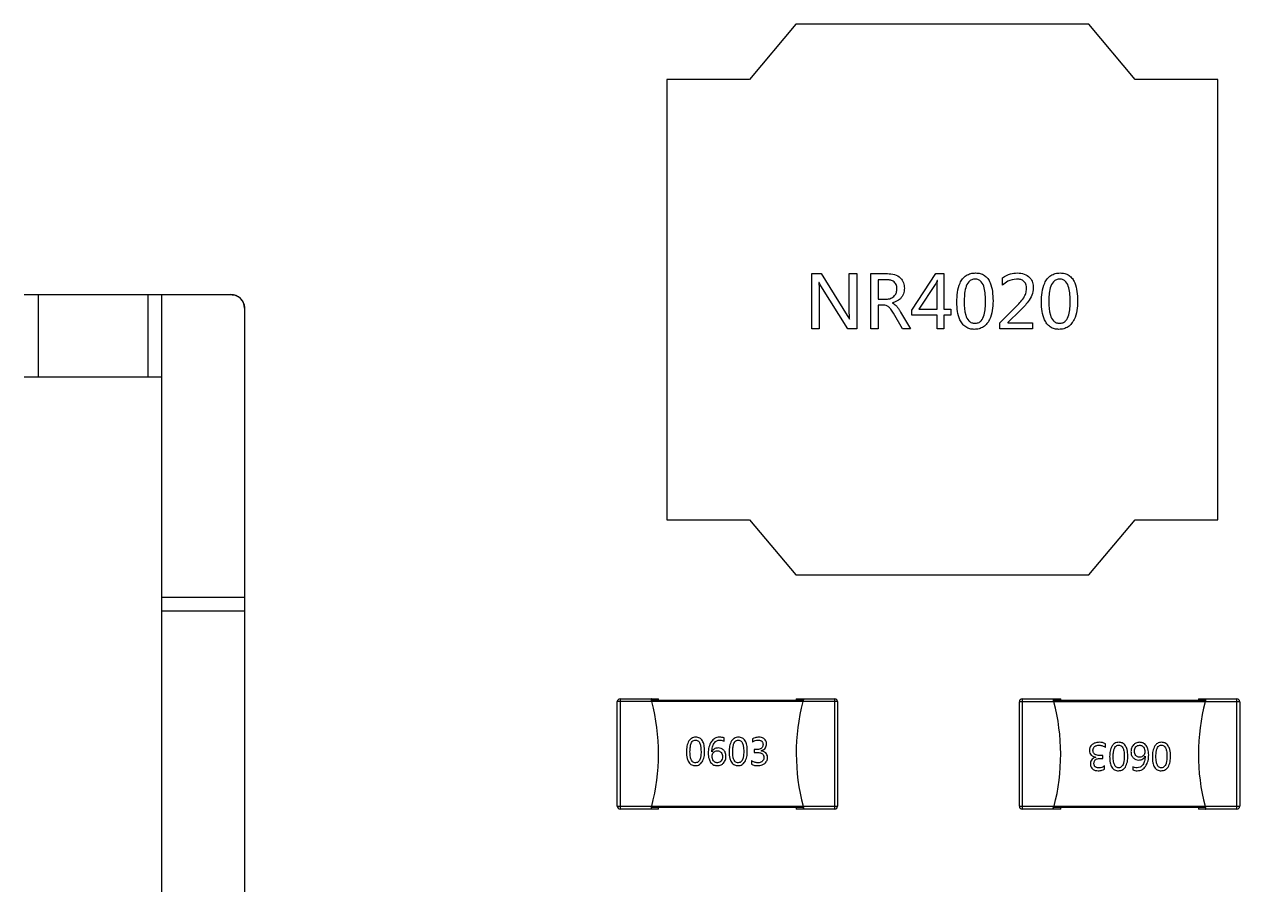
# Model space of a CAD drawing. Header units: millimetres. Extents: x 46.9 to 121.6, y 35.9 to 78.2.
# Drawn here: x 55.92 to 64.75, y 42.15 to 48.41 of the extents above; entities that cross this region are included whole.
import ezdxf

# ---------------------------------------------------------------- set-up
doc = ezdxf.new("R2010")
doc.units = ezdxf.units.MM

msp = doc.modelspace()

# ---------------------------------------------------------------- linework, layer by layer
at = {"color": 7, "linetype": 'Continuous', "lineweight": 25}
for p, q in [((61.5212, 48.4058), (61.1856, 48.0058)), ((63.65, 48.4058), (61.5212, 48.4058)), ((63.9856, 48.0058), (63.65, 48.4058)), ((60.5856, 48.0058), (60.5856, 44.8058)), ((61.1856, 48.0058), (60.5856, 48.0058)), ((64.5856, 48.0058), (63.9856, 48.0058)), ((64.5856, 44.8058), (64.5856, 48.0058)), ((61.6368, 46.594), (61.7051, 46.594)), ((61.6368, 46.194), (61.6368, 46.594)), ((61.6905, 46.5306), (61.6889, 46.5306)), ((61.7051, 46.594), (61.8954, 46.2898)), ((61.91, 46.3204), (61.91, 46.594)), ((61.91, 46.594), (61.9637, 46.594)), ((61.9637, 46.594), (61.9637, 46.194)), ((62.0661, 46.594), (62.1867, 46.594)), ((62.0661, 46.194), (62.0661, 46.594)), ((62.1797, 46.5501), (62.1197, 46.5501)), ((62.1197, 46.5501), (62.1197, 46.4087)), ((62.3637, 46.3283), (62.5395, 46.594)), ((62.5395, 46.594), (62.5978, 46.594)), ((62.55, 46.5453), (62.549, 46.5453)), ((62.5978, 46.594), (62.5978, 46.3355)), ((63.0222, 46.5099), (63.0222, 46.5636)), ((55.918, 46.442), (57.418, 46.442)), ((56.018, 46.442), (56.018, 45.842)), ((56.818, 45.842), (56.818, 46.442)), ((56.918, 38.902), (56.918, 46.442)), ((61.6905, 46.4747), (61.6905, 46.194)), ((61.9, 46.194), (61.7038, 46.5046)), ((62.5338, 46.5144), (62.4156, 46.3355)), ((62.549, 46.3355), (62.549, 46.504)), ((62.1197, 46.4087), (62.179, 46.4087)), ((62.1197, 46.3648), (62.1197, 46.194)), ((62.1561, 46.3648), (62.1197, 46.3648)), ((62.2233, 46.3811), (62.2233, 46.3798)), ((63.0027, 46.2359), (63.1179, 46.3514)), ((57.518, 46.342), (57.518, 39.002)), ((61.9115, 46.2623), (61.9126, 46.2623)), ((62.2954, 46.194), (62.2304, 46.3066)), ((62.2826, 46.3151), (62.3539, 46.194)), ((62.3637, 46.2916), (62.3637, 46.3283)), ((62.549, 46.2916), (62.3637, 46.2916)), ((62.4156, 46.3355), (62.549, 46.3355)), ((62.549, 46.194), (62.549, 46.2916)), ((62.5978, 46.3355), (62.6466, 46.3355)), ((62.5978, 46.2916), (62.5978, 46.194)), ((62.6466, 46.2916), (62.5978, 46.2916)), ((62.6466, 46.3355), (62.6466, 46.2916)), ((63.1521, 46.3267), (63.0624, 46.2379)), ((61.6905, 46.194), (61.6368, 46.194)), ((61.9637, 46.194), (61.9, 46.194)), ((62.1197, 46.194), (62.0661, 46.194)), ((62.3539, 46.194), (62.2954, 46.194)), ((62.5978, 46.194), (62.549, 46.194)), ((63.0027, 46.194), (63.0027, 46.2359)), ((63.2417, 46.194), (63.0027, 46.194)), ((63.0624, 46.2379), (63.0624, 46.237)), ((63.0624, 46.237), (63.2417, 46.237)), ((63.2417, 46.237), (63.2417, 46.194)), ((56.918, 45.842), (55.918, 45.842)), ((60.5856, 44.8058), (61.1856, 44.8058)), ((61.1856, 44.8058), (61.5212, 44.4058)), ((63.65, 44.4058), (63.9856, 44.8058)), ((63.9856, 44.8058), (64.5856, 44.8058)), ((61.5212, 44.4058), (63.65, 44.4058)), ((56.918, 44.242), (57.518, 44.242)), ((57.518, 44.142), (56.918, 44.142)), ((60.4765, 43.4839), (60.2247, 43.4839)), ((60.2247, 42.7239), (60.2247, 43.4839)), ((60.2447, 43.5039), (60.2447, 42.7039)), ((60.2447, 43.5039), (60.5247, 43.5039)), ((60.4703, 43.4939), (60.4739, 43.4939)), ((60.4723, 43.5012), (60.4719, 43.5012)), ((60.4723, 43.4996), (60.4723, 43.5012)), ((60.475, 43.4939), (61.5743, 43.4939)), ((61.8246, 43.4839), (60.4765, 43.4839)), ((60.5247, 43.4939), (60.5247, 43.5039)), ((61.5246, 43.5039), (61.5246, 43.4939)), ((61.5246, 43.5039), (61.8046, 43.5039)), ((61.5755, 43.4939), (61.579, 43.4939)), ((61.5774, 43.5012), (61.577, 43.5012)), ((61.577, 43.5012), (61.577, 43.4996)), ((61.8046, 42.7039), (61.8046, 43.5039)), ((61.8246, 43.4839), (61.8246, 42.7239)), ((64.7455, 43.4837), (63.1456, 43.4837)), ((63.1456, 42.7237), (63.1456, 43.4837)), ((63.1656, 43.5037), (63.1656, 42.7037)), ((63.1656, 43.5037), (63.4455, 43.5037)), ((63.3947, 43.501), (63.3912, 43.501)), ((63.3928, 43.4937), (63.3932, 43.4937)), ((63.3947, 43.4879), (63.3947, 43.501)), ((63.3974, 43.4937), (64.4937, 43.4937)), ((63.4455, 43.4937), (63.4455, 43.5037)), ((64.4455, 43.5037), (64.4455, 43.4937)), ((64.4455, 43.5037), (64.7255, 43.5037)), ((64.4999, 43.501), (64.4963, 43.501)), ((64.4963, 43.501), (64.4963, 43.4879)), ((64.4979, 43.4937), (64.4983, 43.4937)), ((64.7255, 42.7037), (64.7255, 43.5037)), ((64.7455, 43.4837), (64.7455, 42.7237)), ((61.0019, 43.1967), (61.0019, 43.2199)), ((61.2068, 43.2144), (61.2068, 43.1905)), ((63.7711, 43.1518), (63.7711, 43.178)), ((61.2192, 43.1361), (61.2192, 43.1152)), ((61.2351, 43.1361), (61.2192, 43.1361)), ((61.2192, 43.1152), (61.2359, 43.1152)), ((63.751, 43.0924), (63.7343, 43.0924)), ((63.751, 43.0715), (63.751, 43.0924)), ((61.1991, 43.0558), (61.1991, 43.0296)), ((63.7351, 43.0715), (63.751, 43.0715)), ((63.7634, 42.9932), (63.7634, 43.0171)), ((63.9683, 43.0109), (63.9683, 42.9877)), ((60.2247, 42.7239), (61.8246, 42.7239)), ((60.5247, 42.7039), (60.2447, 42.7039)), ((60.4703, 42.7066), (60.4739, 42.7066)), ((60.4723, 42.7139), (60.4719, 42.7139)), ((60.4739, 42.7066), (60.4739, 42.7197)), ((61.5728, 42.7139), (60.4765, 42.7139)), ((60.5247, 42.7039), (60.5247, 42.7139)), ((61.5246, 42.7139), (61.5246, 42.7039)), ((61.8046, 42.7039), (61.5246, 42.7039)), ((61.5755, 42.7197), (61.5755, 42.7066)), ((61.5755, 42.7066), (61.579, 42.7066)), ((61.5774, 42.7139), (61.577, 42.7139)), ((63.1456, 42.7237), (64.4937, 42.7237)), ((63.4455, 42.7037), (63.1656, 42.7037)), ((63.3947, 42.7137), (63.3912, 42.7137)), ((63.3928, 42.7064), (63.3932, 42.7064)), ((63.3932, 42.7064), (63.3932, 42.708)), ((64.4952, 42.7137), (63.3959, 42.7137)), ((63.4455, 42.7037), (63.4455, 42.7137)), ((64.4455, 42.7137), (64.4455, 42.7037)), ((64.7255, 42.7037), (64.4455, 42.7037)), ((64.4937, 42.7237), (64.7455, 42.7237)), ((64.4999, 42.7137), (64.4963, 42.7137)), ((64.4979, 42.708), (64.4979, 42.7064)), ((64.4979, 42.7064), (64.4983, 42.7064))]:
    msp.add_line(p, q, dxfattribs=at)
for centre, radius, start, end in [((57.418, 46.342), 0.1, 0, 90), ((60.2447, 43.4839), 0.02, 90.00001, 180.00001), ((59.0247, 43.1068), 1.5, 345.2121, 14.56177), ((63.0246, 43.1068), 1.5, 165.43816, 194.78791), ((61.8046, 43.4839), 0.02, 0.00001, 90.00001), ((63.1656, 43.4837), 0.02, 90.00001, 180.00001), ((61.9456, 43.1008), 1.5, 345.43816, 14.78792), ((65.9455, 43.1008), 1.5, 165.2121, 194.56177), ((64.7255, 43.4837), 0.02, 0.00001, 90.00001), ((60.2447, 42.7239), 0.02, 180.00001, 270.00001), ((61.8046, 42.7239), 0.02, 270.00001, 0.00001), ((63.1656, 42.7237), 0.02, 180.00001, 270.00001), ((64.7255, 42.7237), 0.02, 270.00001, 0.00001)]:
    msp.add_arc(centre, radius, start, end, dxfattribs=at)
for points, knots in [([(61.6889, 46.5306), (61.6895, 46.5202), (61.6905, 46.5016), (61.6905, 46.4829), (61.6905, 46.4747)], [0, 0, 0, 0, 0.559923, 1, 1, 1, 1]), ([(61.7038, 46.5046), (61.701, 46.5093), (61.696, 46.5177), (61.6922, 46.5267), (61.6905, 46.5306)], [0, 0, 0, 0, 0.559905, 1, 1, 1, 1]), ([(62.2563, 46.4837), (62.2554, 46.4946), (62.2534, 46.5163), (62.2314, 46.5395), (62.2051, 46.5491), (62.1882, 46.5498), (62.1797, 46.5501)], [0, 0, 0, 0, 0.279786, 0.558152, 0.778757, 1, 1, 1, 1]), ([(62.1867, 46.594), (62.204, 46.5931), (62.2384, 46.5911), (62.282, 46.5672), (62.307, 46.5288), (62.309, 46.5017), (62.31, 46.4881)], [0, 0, 0, 0, 0.280811, 0.56002, 0.779598, 1, 1, 1, 1]), ([(62.549, 46.5453), (62.5464, 46.5394), (62.5418, 46.5289), (62.5363, 46.5188), (62.5338, 46.5144)], [0, 0, 0, 0, 0.55986, 1, 1, 1, 1]), ([(62.549, 46.504), (62.5491, 46.5117), (62.5492, 46.5254), (62.5498, 46.5392), (62.55, 46.5453)], [0, 0, 0, 0, 0.559998, 1, 1, 1, 1]), ([(62.6905, 46.3863), (62.6927, 46.4346), (62.6954, 46.4952), (62.732, 46.557), (62.7582, 46.5817), (62.7914, 46.5967), (62.8152, 46.5982), (62.8271, 46.5989)], [0, 0, 0, 0, 0.498832, 0.62425, 0.74948, 0.874644, 1, 1, 1, 1]), ([(62.8243, 46.555), (62.8157, 46.5542), (62.7986, 46.5525), (62.7705, 46.5309), (62.7464, 46.4742), (62.745, 46.4229), (62.7441, 46.3887)], [0, 0, 0, 0, 0.1249187, 0.2497188, 0.4989404, 1, 1, 1, 1]), ([(62.9002, 46.3913), (62.8994, 46.4246), (62.898, 46.4745), (62.8761, 46.5302), (62.8494, 46.5522), (62.8327, 46.5541), (62.8243, 46.555)], [0, 0, 0, 0, 0.501183, 0.75055, 0.875267, 1, 1, 1, 1]), ([(62.8271, 46.5989), (62.8384, 46.5982), (62.8609, 46.5968), (62.8924, 46.5826), (62.917, 46.5586), (62.9499, 46.4989), (62.9521, 46.4416), (62.9539, 46.3957)], [0, 0, 0, 0, 0.1252976, 0.2503929, 0.3755283, 0.5008828, 1, 1, 1, 1]), ([(63.0222, 46.5636), (63.041, 46.5751), (63.0747, 46.5957), (63.1139, 46.5979), (63.1312, 46.5989)], [0, 0, 0, 0, 0.559268, 1, 1, 1, 1]), ([(63.1237, 46.555), (63.1024, 46.5518), (63.0642, 46.546), (63.0351, 46.5209), (63.0222, 46.5099)], [0, 0, 0, 0, 0.558283, 1, 1, 1, 1]), ([(63.1978, 46.4848), (63.197, 46.4958), (63.1955, 46.5176), (63.1757, 46.5429), (63.1493, 46.5538), (63.1323, 46.5546), (63.1237, 46.555)], [0, 0, 0, 0, 0.280355, 0.558561, 0.778887, 1, 1, 1, 1]), ([(63.1312, 46.5989), (63.1479, 46.5977), (63.1814, 46.5954), (63.2217, 46.5685), (63.2438, 46.5304), (63.2456, 46.5041), (63.2466, 46.491)], [0, 0, 0, 0, 0.280507, 0.559504, 0.779438, 1, 1, 1, 1]), ([(63.3051, 46.3863), (63.3073, 46.4346), (63.3101, 46.4952), (63.3466, 46.557), (63.3729, 46.5817), (63.406, 46.5967), (63.4298, 46.5982), (63.4417, 46.5989)], [0, 0, 0, 0, 0.4988322, 0.6242501, 0.7494797, 0.8746438, 1, 1, 1, 1]), ([(63.439, 46.555), (63.4304, 46.5542), (63.4132, 46.5525), (63.3851, 46.5309), (63.361, 46.4742), (63.3597, 46.4229), (63.3588, 46.3887)], [0, 0, 0, 0, 0.124919, 0.249719, 0.49894, 1, 1, 1, 1]), ([(63.5149, 46.3913), (63.514, 46.4246), (63.5127, 46.4745), (63.4907, 46.5302), (63.4641, 46.5522), (63.4473, 46.5541), (63.439, 46.555)], [0, 0, 0, 0, 0.501183, 0.75055, 0.875267, 1, 1, 1, 1]), ([(63.4417, 46.5989), (63.453, 46.5982), (63.4756, 46.5968), (63.5071, 46.5826), (63.5316, 46.5586), (63.5645, 46.4989), (63.5667, 46.4416), (63.5685, 46.3957)], [0, 0, 0, 0, 0.125298, 0.250393, 0.375528, 0.500883, 1, 1, 1, 1]), ([(57.418, 46.442), (57.4319, 46.4403), (57.4596, 46.4371), (57.4909, 46.4137), (57.5085, 46.3867), (57.5166, 46.3645), (57.5175, 46.3492), (57.518, 46.342)], [0, 0, 0, 0, 0.31012, 0.616121, 0.758896, 0.886022, 1, 1, 1, 1]), ([(62.179, 46.4087), (62.1903, 46.4097), (62.2131, 46.4116), (62.2396, 46.431), (62.2544, 46.4569), (62.2557, 46.4747), (62.2563, 46.4837)], [0, 0, 0, 0, 0.280163, 0.559289, 0.779374, 1, 1, 1, 1]), ([(62.31, 46.4881), (62.3089, 46.4741), (62.3068, 46.4461), (62.2784, 46.4021), (62.2441, 46.389), (62.2233, 46.3811)], [0, 0, 0, 0, 0.28092, 0.560862, 1, 1, 1, 1]), ([(63.1179, 46.3514), (63.139, 46.3726), (63.1684, 46.402), (63.1944, 46.4496), (63.1967, 46.4731), (63.1978, 46.4848)], [0, 0, 0, 0, 0.5604526, 0.7803426, 1, 1, 1, 1]), ([(63.2466, 46.491), (63.2445, 46.4728), (63.2402, 46.4364), (63.2042, 46.3808), (63.1719, 46.3473), (63.1521, 46.3267)], [0, 0, 0, 0, 0.279169, 0.559083, 1, 1, 1, 1]), ([(62.2304, 46.3066), (62.2245, 46.3163), (62.2149, 46.3322), (62.1978, 46.3519), (62.1781, 46.3631), (62.1634, 46.3642), (62.1561, 46.3648)], [0, 0, 0, 0, 0.340563, 0.560683, 0.780201, 1, 1, 1, 1]), ([(62.2233, 46.3798), (62.2322, 46.3748), (62.247, 46.3667), (62.2613, 46.3481), (62.2724, 46.3319), (62.2792, 46.3207), (62.2826, 46.3151)], [0, 0, 0, 0, 0.338905, 0.559163, 0.779577, 1, 1, 1, 1]), ([(62.8181, 46.1892), (62.807, 46.1899), (62.785, 46.1913), (62.7544, 46.2055), (62.7302, 46.2284), (62.6955, 46.2852), (62.6927, 46.3414), (62.6905, 46.3863)], [0, 0, 0, 0, 0.125354, 0.250557, 0.375833, 0.501286, 1, 1, 1, 1]), ([(62.7441, 46.3887), (62.745, 46.3563), (62.7463, 46.3077), (62.7709, 46.2544), (62.7984, 46.2353), (62.8147, 46.2338), (62.8228, 46.2331)], [0, 0, 0, 0, 0.500942, 0.750051, 0.874947, 1, 1, 1, 1]), ([(62.9539, 46.3957), (62.9514, 46.3484), (62.9483, 46.2892), (62.9109, 46.23), (62.8852, 46.2061), (62.8529, 46.1914), (62.8297, 46.1899), (62.8181, 46.1892)], [0, 0, 0, 0, 0.498596, 0.624071, 0.749382, 0.874595, 1, 1, 1, 1]), ([(62.8228, 46.2331), (62.831, 46.2338), (62.8474, 46.2354), (62.8745, 46.2556), (62.8981, 46.3097), (62.8994, 46.3586), (62.9002, 46.3913)], [0, 0, 0, 0, 0.12494, 0.249802, 0.498938, 1, 1, 1, 1]), ([(63.4327, 46.1892), (63.4217, 46.1899), (63.3996, 46.1913), (63.369, 46.2055), (63.3448, 46.2284), (63.3101, 46.2852), (63.3073, 46.3414), (63.3051, 46.3863)], [0, 0, 0, 0, 0.125354, 0.250557, 0.375833, 0.501286, 1, 1, 1, 1]), ([(63.3588, 46.3887), (63.3596, 46.3563), (63.361, 46.3077), (63.3855, 46.2544), (63.413, 46.2353), (63.4293, 46.2338), (63.4374, 46.2331)], [0, 0, 0, 0, 0.500942, 0.750051, 0.874947, 1, 1, 1, 1]), ([(63.5685, 46.3957), (63.5661, 46.3484), (63.5629, 46.2892), (63.5256, 46.23), (63.4998, 46.2061), (63.4675, 46.1914), (63.4443, 46.1899), (63.4327, 46.1892)], [0, 0, 0, 0, 0.498596, 0.624071, 0.749382, 0.874595, 1, 1, 1, 1]), ([(63.4374, 46.2331), (63.4456, 46.2338), (63.462, 46.2354), (63.4891, 46.2556), (63.5127, 46.3097), (63.514, 46.3586), (63.5149, 46.3913)], [0, 0, 0, 0, 0.12494, 0.249802, 0.498938, 1, 1, 1, 1]), ([(61.8954, 46.2898), (61.8986, 46.2848), (61.9043, 46.2759), (61.9093, 46.2665), (61.9115, 46.2623)], [0, 0, 0, 0, 0.560095, 1, 1, 1, 1]), ([(61.9126, 46.2623), (61.9117, 46.2732), (61.91, 46.2925), (61.91, 46.3119), (61.91, 46.3204)], [0, 0, 0, 0, 0.5598607, 1, 1, 1, 1]), ([(60.4721, 43.5006), (60.4717, 43.4996), (60.471, 43.4977), (60.4705, 43.4951), (60.4703, 43.4939)], [0, 0, 0, 0, 0.56313, 1, 1, 1, 1]), ([(60.4719, 43.5012), (60.4719, 43.5011), (60.472, 43.5009), (60.472, 43.5007), (60.4721, 43.5006)], [0, 0, 0, 0, 0.559617, 1, 1, 1, 1]), ([(60.4723, 43.4996), (60.4723, 43.4998), (60.4722, 43.5001), (60.4721, 43.5005), (60.4721, 43.5006)], [0, 0, 0, 0, 0.56, 1, 1, 1, 1]), ([(60.475, 43.5039), (60.4745, 43.5038), (60.4735, 43.5035), (60.4727, 43.5019), (60.4723, 43.5012)], [0, 0, 0, 0, 0.561011, 1, 1, 1, 1]), ([(60.4739, 43.4939), (60.4743, 43.4921), (60.4752, 43.4889), (60.4761, 43.4854), (60.4765, 43.4839)], [0, 0, 0, 0, 0.557902, 1, 1, 1, 1]), ([(60.474, 43.4932), (60.4742, 43.4934), (60.4745, 43.4938), (60.4749, 43.4939), (60.475, 43.4939)], [0, 0, 0, 0, 0.5589021, 1, 1, 1, 1]), ([(61.5755, 43.4939), (61.575, 43.4921), (61.5741, 43.4889), (61.5732, 43.4854), (61.5728, 43.4839)], [0, 0, 0, 0, 0.559746, 1, 1, 1, 1]), ([(61.5743, 43.5039), (61.5749, 43.5038), (61.5758, 43.5035), (61.5766, 43.5019), (61.577, 43.5012)], [0, 0, 0, 0, 0.559724, 1, 1, 1, 1]), ([(61.5743, 43.4939), (61.5745, 43.4939), (61.5748, 43.4938), (61.5752, 43.4934), (61.5753, 43.4932)], [0, 0, 0, 0, 0.56075, 1, 1, 1, 1]), ([(61.5773, 43.5006), (61.5772, 43.5004), (61.5771, 43.5001), (61.577, 43.4998), (61.577, 43.4996)], [0, 0, 0, 0, 0.56, 1, 1, 1, 1]), ([(61.5774, 43.5012), (61.5774, 43.5011), (61.5774, 43.5009), (61.5773, 43.5007), (61.5773, 43.5006)], [0, 0, 0, 0, 0.559997, 1, 1, 1, 1]), ([(61.5773, 43.5006), (61.5777, 43.4996), (61.5783, 43.4977), (61.5788, 43.495), (61.579, 43.4939)], [0, 0, 0, 0, 0.56466, 1, 1, 1, 1]), ([(63.3929, 43.4947), (63.3925, 43.4961), (63.3919, 43.4985), (63.3914, 43.5003), (63.3912, 43.501)], [0, 0, 0, 0, 0.564669, 1, 1, 1, 1]), ([(63.3928, 43.4937), (63.3928, 43.4939), (63.3928, 43.4942), (63.3929, 43.4945), (63.3929, 43.4947)], [0, 0, 0, 0, 0.559997, 1, 1, 1, 1]), ([(63.3929, 43.4947), (63.393, 43.4945), (63.3931, 43.4941), (63.3932, 43.4938), (63.3932, 43.4937)], [0, 0, 0, 0, 0.56, 1, 1, 1, 1]), ([(63.3959, 43.4837), (63.3953, 43.4856), (63.3944, 43.4891), (63.3936, 43.4923), (63.3932, 43.4937)], [0, 0, 0, 0, 0.559724, 1, 1, 1, 1]), ([(63.3947, 43.501), (63.3952, 43.5019), (63.3961, 43.5034), (63.397, 43.5036), (63.3974, 43.5037)], [0, 0, 0, 0, 0.559746, 1, 1, 1, 1]), ([(63.3949, 43.4873), (63.395, 43.4883), (63.3953, 43.4903), (63.396, 43.4923), (63.3967, 43.4935), (63.3971, 43.4936), (63.3974, 43.4937)], [0, 0, 0, 0, 0.274829, 0.552481, 0.774418, 1, 1, 1, 1]), ([(64.4963, 43.501), (64.4959, 43.5018), (64.495, 43.5034), (64.4941, 43.5036), (64.4937, 43.5037)], [0, 0, 0, 0, 0.558014, 1, 1, 1, 1]), ([(64.4937, 43.4937), (64.494, 43.4936), (64.4946, 43.4933), (64.4953, 43.4917), (64.4959, 43.4897), (64.4961, 43.4881), (64.4962, 43.4873)], [0, 0, 0, 0, 0.283508, 0.566177, 0.785164, 1, 1, 1, 1]), ([(64.4952, 43.4837), (64.4957, 43.4856), (64.4967, 43.4891), (64.4975, 43.4923), (64.4979, 43.4937)], [0, 0, 0, 0, 0.5610111, 1, 1, 1, 1]), ([(64.4979, 43.4937), (64.4979, 43.4939), (64.498, 43.4942), (64.4981, 43.4945), (64.4981, 43.4947)], [0, 0, 0, 0, 0.56, 1, 1, 1, 1]), ([(64.4981, 43.4947), (64.4985, 43.4961), (64.4992, 43.4985), (64.4997, 43.5002), (64.4999, 43.501)], [0, 0, 0, 0, 0.5631298, 1, 1, 1, 1]), ([(64.4983, 43.4937), (64.4983, 43.4939), (64.4982, 43.4942), (64.4982, 43.4945), (64.4981, 43.4947)], [0, 0, 0, 0, 0.559617, 1, 1, 1, 1]), ([(60.7447, 43.1985), (60.7391, 43.1859), (60.7278, 43.1604), (60.7274, 43.1325), (60.7272, 43.1184)], [0, 0, 0, 0, 0.495858, 1, 1, 1, 1]), ([(60.7956, 43.2257), (60.7897, 43.2254), (60.7784, 43.2246), (60.7594, 43.2167), (60.7503, 43.2054), (60.7447, 43.1985)], [0, 0, 0, 0, 0.2921571, 0.5631944, 1, 1, 1, 1]), ([(60.753, 43.1196), (60.7533, 43.1319), (60.7538, 43.1523), (60.7598, 43.1775), (60.7684, 43.1934), (60.7801, 43.2032), (60.7894, 43.2042), (60.7942, 43.2047)], [0, 0, 0, 0, 0.35336, 0.582711, 0.735216, 0.86626, 1, 1, 1, 1]), ([(60.7942, 43.2047), (60.7979, 43.2043), (60.8053, 43.2037), (60.8155, 43.1968), (60.8249, 43.1831), (60.8322, 43.1569), (60.8328, 43.1348), (60.8332, 43.1209)], [0, 0, 0, 0, 0.109937, 0.214218, 0.348263, 0.592587, 1, 1, 1, 1]), ([(60.8591, 43.1232), (60.8586, 43.1382), (60.8577, 43.1647), (60.8478, 43.1951), (60.835, 43.2116), (60.8236, 43.2199), (60.8102, 43.2249), (60.8006, 43.2255), (60.7956, 43.2257)], [0, 0, 0, 0, 0.331386, 0.583053, 0.688634, 0.788355, 0.889745, 1, 1, 1, 1]), ([(60.9084, 43.1945), (60.9011, 43.1809), (60.887, 43.1546), (60.8861, 43.1248), (60.8857, 43.1104)], [0, 0, 0, 0, 0.517188, 1, 1, 1, 1]), ([(60.9685, 43.2257), (60.9619, 43.2253), (60.9489, 43.2244), (60.9268, 43.2151), (60.9155, 43.2024), (60.9084, 43.1945)], [0, 0, 0, 0, 0.283019, 0.553043, 1, 1, 1, 1]), ([(60.9122, 43.1204), (60.9124, 43.1322), (60.9127, 43.1541), (60.9229, 43.1733), (60.9275, 43.1821)], [0, 0, 0, 0, 0.542588, 1, 1, 1, 1]), ([(60.9275, 43.1821), (60.9307, 43.1861), (60.9366, 43.1935), (60.9508, 43.2027), (60.9622, 43.2039), (60.9693, 43.2047)], [0, 0, 0, 0, 0.311103, 0.573673, 1, 1, 1, 1]), ([(61.0019, 43.2199), (60.9965, 43.2218), (60.9856, 43.2255), (60.9742, 43.2257), (60.9685, 43.2257)], [0, 0, 0, 0, 0.502037, 1, 1, 1, 1]), ([(60.9693, 43.2047), (60.9754, 43.2043), (60.9868, 43.2035), (60.9972, 43.1988), (61.0019, 43.1967)], [0, 0, 0, 0, 0.544112, 1, 1, 1, 1]), ([(61.0548, 43.1985), (61.0492, 43.1859), (61.0379, 43.1604), (61.0375, 43.1325), (61.0373, 43.1184)], [0, 0, 0, 0, 0.495858, 1, 1, 1, 1]), ([(61.1057, 43.2257), (61.0999, 43.2254), (61.0886, 43.2246), (61.0695, 43.2167), (61.0604, 43.2054), (61.0548, 43.1985)], [0, 0, 0, 0, 0.292157, 0.563194, 1, 1, 1, 1]), ([(61.0631, 43.1196), (61.0634, 43.1319), (61.064, 43.1523), (61.0699, 43.1775), (61.0785, 43.1934), (61.0902, 43.2032), (61.0996, 43.2042), (61.1043, 43.2047)], [0, 0, 0, 0, 0.35336, 0.582711, 0.735216, 0.86626, 1, 1, 1, 1]), ([(61.1043, 43.2047), (61.1081, 43.2043), (61.1154, 43.2037), (61.1256, 43.1968), (61.1351, 43.1831), (61.1423, 43.1569), (61.1429, 43.1348), (61.1433, 43.1209)], [0, 0, 0, 0, 0.109937, 0.214218, 0.348263, 0.592587, 1, 1, 1, 1]), ([(61.1693, 43.1232), (61.1687, 43.1382), (61.1678, 43.1647), (61.1579, 43.1951), (61.1451, 43.2116), (61.1338, 43.2199), (61.1204, 43.2249), (61.1107, 43.2255), (61.1057, 43.2257)], [0, 0, 0, 0, 0.331386, 0.583053, 0.688634, 0.788355, 0.889745, 1, 1, 1, 1]), ([(61.2527, 43.2257), (61.2434, 43.2252), (61.2273, 43.2243), (61.2129, 43.2173), (61.2068, 43.2144)], [0, 0, 0, 0, 0.5788283, 1, 1, 1, 1]), ([(61.2068, 43.1905), (61.213, 43.1946), (61.2251, 43.2027), (61.2395, 43.204), (61.2465, 43.2047)], [0, 0, 0, 0, 0.515251, 1, 1, 1, 1]), ([(61.2833, 43.1718), (61.283, 43.1677), (61.2825, 43.1604), (61.2778, 43.1508), (61.2708, 43.1442), (61.2616, 43.1396), (61.2496, 43.1366), (61.2404, 43.1363), (61.2351, 43.1361)], [0, 0, 0, 0, 0.177791, 0.319078, 0.460254, 0.594127, 0.768288, 1, 1, 1, 1]), ([(61.2465, 43.2047), (61.2502, 43.2045), (61.2567, 43.2043), (61.2654, 43.202), (61.2718, 43.1986), (61.2767, 43.1942), (61.2804, 43.1884), (61.2828, 43.1808), (61.2831, 43.175), (61.2833, 43.1718)], [0, 0, 0, 0, 0.1962011, 0.3483967, 0.4704718, 0.5790641, 0.6944045, 0.8291494, 1, 1, 1, 1]), ([(61.2937, 43.2123), (61.2871, 43.2166), (61.2746, 43.2247), (61.2597, 43.2254), (61.2527, 43.2257)], [0, 0, 0, 0, 0.528186, 1, 1, 1, 1]), ([(61.2692, 43.1267), (61.2759, 43.1292), (61.2884, 43.1338), (61.3016, 43.1469), (61.3083, 43.1621), (61.3089, 43.1723), (61.3092, 43.1777)], [0, 0, 0, 0, 0.301879, 0.564483, 0.770914, 1, 1, 1, 1]), ([(61.3092, 43.1777), (61.309, 43.1815), (61.3086, 43.1888), (61.3041, 43.2014), (61.2977, 43.2082), (61.2937, 43.2123)], [0, 0, 0, 0, 0.290961, 0.564442, 1, 1, 1, 1]), ([(63.6736, 43.1721), (63.6703, 43.1689), (63.6638, 43.1626), (63.6558, 43.1479), (63.6548, 43.136), (63.6541, 43.1285)], [0, 0, 0, 0, 0.279307, 0.550198, 1, 1, 1, 1]), ([(63.7253, 43.1886), (63.7142, 43.188), (63.6954, 43.1869), (63.6799, 43.1764), (63.6736, 43.1721)], [0, 0, 0, 0, 0.58927, 1, 1, 1, 1]), ([(63.6921, 43.1576), (63.6942, 43.1592), (63.6988, 43.1625), (63.7098, 43.1668), (63.7188, 43.1673), (63.7248, 43.1677)], [0, 0, 0, 0, 0.228631, 0.484644, 1, 1, 1, 1]), ([(63.7248, 43.1677), (63.7332, 43.167), (63.75, 43.1657), (63.7641, 43.1564), (63.7711, 43.1518)], [0, 0, 0, 0, 0.499309, 1, 1, 1, 1]), ([(63.7711, 43.178), (63.7636, 43.1814), (63.749, 43.188), (63.733, 43.1884), (63.7253, 43.1886)], [0, 0, 0, 0, 0.515881, 1, 1, 1, 1]), ([(63.869, 43.1886), (63.8633, 43.1882), (63.8523, 43.1875), (63.8336, 43.1796), (63.8245, 43.1687), (63.8189, 43.1619)], [0, 0, 0, 0, 0.288391, 0.55882, 1, 1, 1, 1]), ([(63.8269, 43.0867), (63.8272, 43.0984), (63.8277, 43.1178), (63.8335, 43.1417), (63.8417, 43.1569), (63.853, 43.1662), (63.8621, 43.1672), (63.8667, 43.1677)], [0, 0, 0, 0, 0.351816, 0.579785, 0.732323, 0.864404, 1, 1, 1, 1]), ([(63.8667, 43.1677), (63.8707, 43.1673), (63.8785, 43.1667), (63.8891, 43.16), (63.8987, 43.1469), (63.9061, 43.1221), (63.9067, 43.1011), (63.9071, 43.088)], [0, 0, 0, 0, 0.121688, 0.232035, 0.366597, 0.604955, 1, 1, 1, 1]), ([(63.9163, 43.1632), (63.913, 43.1675), (63.9068, 43.1758), (63.8907, 43.1864), (63.8773, 43.1877), (63.869, 43.1886)], [0, 0, 0, 0, 0.28823, 0.55782, 1, 1, 1, 1]), ([(63.9737, 43.1698), (63.9679, 43.162), (63.9573, 43.1475), (63.9563, 43.1297), (63.9558, 43.1216)], [0, 0, 0, 0, 0.5404618, 1, 1, 1, 1]), ([(64.0193, 43.1886), (64.0095, 43.1877), (63.9922, 43.1861), (63.9793, 43.1747), (63.9737, 43.1698)], [0, 0, 0, 0, 0.566262, 1, 1, 1, 1]), ([(63.9918, 43.1555), (63.9936, 43.1573), (63.9972, 43.1608), (64.006, 43.166), (64.0135, 43.167), (64.0186, 43.1677)], [0, 0, 0, 0, 0.252847, 0.49709, 1, 1, 1, 1]), ([(64.0186, 43.1677), (64.0218, 43.1675), (64.0279, 43.1671), (64.0382, 43.1629), (64.0434, 43.1572), (64.0467, 43.1536)], [0, 0, 0, 0, 0.295822, 0.557156, 1, 1, 1, 1]), ([(64.0672, 43.1648), (64.0638, 43.1689), (64.0572, 43.1767), (64.041, 43.1866), (64.0276, 43.1878), (64.0193, 43.1886)], [0, 0, 0, 0, 0.28371, 0.553416, 1, 1, 1, 1]), ([(64.1791, 43.1886), (64.1734, 43.1882), (64.1624, 43.1875), (64.1437, 43.1796), (64.1347, 43.1687), (64.129, 43.1619)], [0, 0, 0, 0, 0.2883908, 0.5588198, 1, 1, 1, 1]), ([(64.137, 43.0867), (64.1373, 43.0984), (64.1379, 43.1178), (64.1436, 43.1417), (64.1519, 43.1569), (64.1632, 43.1662), (64.1722, 43.1672), (64.1768, 43.1677)], [0, 0, 0, 0, 0.351816, 0.579785, 0.732323, 0.864404, 1, 1, 1, 1]), ([(64.1768, 43.1677), (64.1809, 43.1673), (64.1886, 43.1667), (64.1992, 43.16), (64.2088, 43.1469), (64.2162, 43.1221), (64.2168, 43.1011), (64.2172, 43.088)], [0, 0, 0, 0, 0.1216883, 0.2320353, 0.3665967, 0.6049552, 1, 1, 1, 1]), ([(64.2264, 43.1632), (64.2232, 43.1675), (64.2169, 43.1758), (64.2009, 43.1864), (64.1875, 43.1877), (64.1791, 43.1886)], [0, 0, 0, 0, 0.28823, 0.55782, 1, 1, 1, 1]), ([(60.7272, 43.1184), (60.7275, 43.1024), (60.7281, 43.0764), (60.7395, 43.0532), (60.7438, 43.0444)], [0, 0, 0, 0, 0.619316, 1, 1, 1, 1]), ([(60.7934, 43.0399), (60.7893, 43.0403), (60.7816, 43.0409), (60.771, 43.0476), (60.7614, 43.0607), (60.754, 43.0855), (60.7534, 43.1065), (60.753, 43.1196)], [0, 0, 0, 0, 0.121688, 0.232035, 0.366597, 0.604955, 1, 1, 1, 1]), ([(60.8332, 43.1209), (60.8329, 43.1092), (60.8323, 43.0898), (60.8266, 43.0659), (60.8183, 43.0507), (60.807, 43.0414), (60.798, 43.0404), (60.7934, 43.0399)], [0, 0, 0, 0, 0.3518163, 0.5797853, 0.7323228, 0.8644044, 1, 1, 1, 1]), ([(60.8412, 43.0457), (60.8469, 43.058), (60.8584, 43.0826), (60.8589, 43.1097), (60.8591, 43.1232)], [0, 0, 0, 0, 0.499978, 1, 1, 1, 1]), ([(60.8857, 43.1104), (60.8862, 43.0958), (60.8869, 43.0717), (60.8985, 43.0509), (60.903, 43.0428)], [0, 0, 0, 0, 0.61021, 1, 1, 1, 1]), ([(60.9575, 43.1479), (60.952, 43.1475), (60.9416, 43.1468), (60.9284, 43.1404), (60.9185, 43.1313), (60.9144, 43.1241), (60.9122, 43.1204)], [0, 0, 0, 0, 0.2907524, 0.5575275, 0.769999, 1, 1, 1, 1]), ([(60.9131, 43.0878), (60.9136, 43.0929), (60.9147, 43.103), (60.9207, 43.1113), (60.9236, 43.1154)], [0, 0, 0, 0, 0.501966, 1, 1, 1, 1]), ([(60.9235, 43.054), (60.9203, 43.0594), (60.9141, 43.0699), (60.9134, 43.082), (60.9131, 43.0878)], [0, 0, 0, 0, 0.520768, 1, 1, 1, 1]), ([(60.9236, 43.1154), (60.9255, 43.1171), (60.9292, 43.1205), (60.9383, 43.1254), (60.946, 43.1264), (60.9513, 43.127)], [0, 0, 0, 0, 0.245972, 0.488321, 1, 1, 1, 1]), ([(60.9513, 43.127), (60.9566, 43.1265), (60.9644, 43.1258), (60.9735, 43.1207), (60.9771, 43.1172), (60.9789, 43.1154)], [0, 0, 0, 0, 0.513507, 0.754491, 1, 1, 1, 1]), ([(60.9989, 43.1309), (60.9924, 43.1364), (60.9803, 43.1464), (60.9647, 43.1474), (60.9575, 43.1479)], [0, 0, 0, 0, 0.539829, 1, 1, 1, 1]), ([(60.9888, 43.0833), (60.9884, 43.0775), (60.9877, 43.0661), (60.9814, 43.0567), (60.9784, 43.0521)], [0, 0, 0, 0, 0.515713, 1, 1, 1, 1]), ([(60.9789, 43.1154), (60.9818, 43.1108), (60.9879, 43.101), (60.9884, 43.0894), (60.9888, 43.0833)], [0, 0, 0, 0, 0.470719, 1, 1, 1, 1]), ([(60.9965, 43.0378), (61.0023, 43.0456), (61.0129, 43.0601), (61.0139, 43.0779), (61.0144, 43.086)], [0, 0, 0, 0, 0.540462, 1, 1, 1, 1]), ([(61.0144, 43.086), (61.0138, 43.0957), (61.0127, 43.1122), (61.003, 43.1254), (60.9989, 43.1309)], [0, 0, 0, 0, 0.583943, 1, 1, 1, 1]), ([(61.0373, 43.1184), (61.0377, 43.1024), (61.0382, 43.0764), (61.0496, 43.0532), (61.0539, 43.0444)], [0, 0, 0, 0, 0.619316, 1, 1, 1, 1]), ([(61.1035, 43.0399), (61.0995, 43.0403), (61.0917, 43.0409), (61.0811, 43.0476), (61.0715, 43.0607), (61.0641, 43.0855), (61.0635, 43.1065), (61.0631, 43.1196)], [0, 0, 0, 0, 0.121688, 0.232035, 0.366597, 0.604955, 1, 1, 1, 1]), ([(61.1433, 43.1209), (61.143, 43.1092), (61.1425, 43.0898), (61.1367, 43.0659), (61.1285, 43.0507), (61.1172, 43.0414), (61.1081, 43.0404), (61.1035, 43.0399)], [0, 0, 0, 0, 0.351816, 0.579785, 0.732323, 0.864404, 1, 1, 1, 1]), ([(61.1513, 43.0457), (61.157, 43.058), (61.1685, 43.0826), (61.169, 43.1097), (61.1693, 43.1232)], [0, 0, 0, 0, 0.499978, 1, 1, 1, 1]), ([(61.2359, 43.1152), (61.2417, 43.115), (61.2519, 43.1147), (61.2652, 43.1117), (61.2748, 43.1074), (61.2817, 43.1019), (61.2865, 43.0952), (61.2897, 43.0869), (61.29, 43.0807), (61.2902, 43.0773)], [0, 0, 0, 0, 0.231348, 0.40628, 0.539648, 0.6487, 0.752933, 0.864661, 1, 1, 1, 1]), ([(61.3034, 43.1113), (61.298, 43.1157), (61.2879, 43.1238), (61.2752, 43.1258), (61.2692, 43.1267)], [0, 0, 0, 0, 0.533051, 1, 1, 1, 1]), ([(61.2966, 43.0355), (61.2999, 43.0387), (61.3064, 43.045), (61.3144, 43.0597), (61.3154, 43.0716), (61.3161, 43.0791)], [0, 0, 0, 0, 0.2793065, 0.5501975, 1, 1, 1, 1]), ([(61.3161, 43.0791), (61.3154, 43.0859), (61.3143, 43.098), (61.3067, 43.1073), (61.3034, 43.1113)], [0, 0, 0, 0, 0.56689, 1, 1, 1, 1]), ([(63.6541, 43.1285), (63.6548, 43.1217), (63.6559, 43.1096), (63.6635, 43.1003), (63.6668, 43.0963)], [0, 0, 0, 0, 0.56689, 1, 1, 1, 1]), ([(63.701, 43.0809), (63.6943, 43.0784), (63.6818, 43.0738), (63.6686, 43.0607), (63.6619, 43.0455), (63.6613, 43.0353), (63.661, 43.0299)], [0, 0, 0, 0, 0.301879, 0.564483, 0.770914, 1, 1, 1, 1]), ([(63.6668, 43.0963), (63.6722, 43.0919), (63.6823, 43.0838), (63.695, 43.0818), (63.701, 43.0809)], [0, 0, 0, 0, 0.533051, 1, 1, 1, 1]), ([(63.68, 43.1304), (63.6806, 43.1356), (63.6816, 43.1433), (63.6868, 43.1522), (63.6903, 43.1558), (63.6921, 43.1576)], [0, 0, 0, 0, 0.509394, 0.751839, 1, 1, 1, 1]), ([(63.7343, 43.0924), (63.7285, 43.0926), (63.7183, 43.0929), (63.705, 43.0959), (63.6954, 43.1003), (63.6885, 43.1057), (63.6837, 43.1124), (63.6805, 43.1207), (63.6802, 43.1269), (63.68, 43.1304)], [0, 0, 0, 0, 0.231348, 0.40628, 0.539648, 0.6487, 0.752933, 0.864661, 1, 1, 1, 1]), ([(63.8189, 43.1619), (63.8132, 43.1496), (63.8017, 43.125), (63.8012, 43.0979), (63.8009, 43.0844)], [0, 0, 0, 0, 0.499978, 1, 1, 1, 1]), ([(63.8009, 43.0844), (63.8015, 43.0694), (63.8024, 43.0429), (63.8123, 43.0126), (63.8251, 42.996), (63.8364, 42.9877), (63.8498, 42.9827), (63.8595, 42.9821), (63.8645, 42.9819)], [0, 0, 0, 0, 0.331386, 0.583053, 0.688634, 0.788355, 0.889745, 1, 1, 1, 1]), ([(63.8659, 43.0029), (63.8621, 43.0033), (63.8548, 43.0039), (63.8446, 43.0108), (63.8351, 43.0245), (63.8279, 43.0507), (63.8273, 43.0728), (63.8269, 43.0867)], [0, 0, 0, 0, 0.1099366, 0.2142178, 0.3482632, 0.5925867, 1, 1, 1, 1]), ([(63.9071, 43.088), (63.9068, 43.0757), (63.9062, 43.0553), (63.9003, 43.0301), (63.8917, 43.0142), (63.88, 43.0044), (63.8706, 43.0034), (63.8659, 43.0029)], [0, 0, 0, 0, 0.3533601, 0.5827108, 0.7352162, 0.8662597, 1, 1, 1, 1]), ([(63.9154, 43.0091), (63.921, 43.0217), (63.9323, 43.0472), (63.9327, 43.0751), (63.9329, 43.0892)], [0, 0, 0, 0, 0.4958576, 1, 1, 1, 1]), ([(63.9329, 43.0892), (63.9325, 43.1052), (63.932, 43.1312), (63.9206, 43.1544), (63.9163, 43.1632)], [0, 0, 0, 0, 0.619316, 1, 1, 1, 1]), ([(63.9558, 43.1216), (63.9564, 43.1119), (63.9575, 43.0954), (63.9672, 43.0822), (63.9713, 43.0767)], [0, 0, 0, 0, 0.583943, 1, 1, 1, 1]), ([(63.9814, 43.1243), (63.9818, 43.1301), (63.9825, 43.1415), (63.9888, 43.1509), (63.9918, 43.1555)], [0, 0, 0, 0, 0.515713, 1, 1, 1, 1]), ([(63.9913, 43.0922), (63.9884, 43.0968), (63.9823, 43.1066), (63.9818, 43.1182), (63.9814, 43.1243)], [0, 0, 0, 0, 0.470719, 1, 1, 1, 1]), ([(64.0189, 43.0806), (64.0136, 43.0811), (64.0058, 43.0818), (63.9967, 43.0869), (63.9931, 43.0904), (63.9913, 43.0922)], [0, 0, 0, 0, 0.513507, 0.754491, 1, 1, 1, 1]), ([(64.0127, 43.0597), (64.0181, 43.0601), (64.0286, 43.0608), (64.0418, 43.0672), (64.0517, 43.0763), (64.0558, 43.0835), (64.058, 43.0872)], [0, 0, 0, 0, 0.290752, 0.557527, 0.769999, 1, 1, 1, 1]), ([(64.0466, 43.0922), (64.0447, 43.0905), (64.041, 43.0871), (64.0319, 43.0822), (64.0242, 43.0813), (64.0189, 43.0806)], [0, 0, 0, 0, 0.245972, 0.488321, 1, 1, 1, 1]), ([(64.058, 43.0872), (64.0578, 43.0754), (64.0575, 43.0536), (64.0473, 43.0343), (64.0427, 43.0255)], [0, 0, 0, 0, 0.542588, 1, 1, 1, 1]), ([(64.0571, 43.1198), (64.0566, 43.1147), (64.0555, 43.1046), (64.0495, 43.0963), (64.0466, 43.0922)], [0, 0, 0, 0, 0.501966, 1, 1, 1, 1]), ([(64.0467, 43.1536), (64.0499, 43.1482), (64.0561, 43.1377), (64.0568, 43.1256), (64.0571, 43.1198)], [0, 0, 0, 0, 0.520768, 1, 1, 1, 1]), ([(64.0618, 43.0131), (64.0691, 43.0267), (64.0832, 43.053), (64.0841, 43.0828), (64.0845, 43.0972)], [0, 0, 0, 0, 0.517188, 1, 1, 1, 1]), ([(64.0845, 43.0972), (64.084, 43.1118), (64.0833, 43.1359), (64.0717, 43.1567), (64.0672, 43.1648)], [0, 0, 0, 0, 0.61021, 1, 1, 1, 1]), ([(64.129, 43.1619), (64.1233, 43.1496), (64.1118, 43.125), (64.1113, 43.0979), (64.1111, 43.0844)], [0, 0, 0, 0, 0.499978, 1, 1, 1, 1]), ([(64.1111, 43.0844), (64.1116, 43.0694), (64.1125, 43.0429), (64.1224, 43.0126), (64.1352, 42.996), (64.1466, 42.9877), (64.16, 42.9827), (64.1696, 42.9821), (64.1746, 42.9819)], [0, 0, 0, 0, 0.331386, 0.583053, 0.688634, 0.788355, 0.889745, 1, 1, 1, 1]), ([(64.176, 43.0029), (64.1723, 43.0033), (64.1649, 43.0039), (64.1547, 43.0108), (64.1453, 43.0245), (64.138, 43.0507), (64.1374, 43.0728), (64.137, 43.0867)], [0, 0, 0, 0, 0.109937, 0.214218, 0.348263, 0.592587, 1, 1, 1, 1]), ([(64.2172, 43.088), (64.2169, 43.0757), (64.2164, 43.0553), (64.2104, 43.0301), (64.2018, 43.0142), (64.1901, 43.0044), (64.1808, 43.0034), (64.176, 43.0029)], [0, 0, 0, 0, 0.35336, 0.582711, 0.735216, 0.86626, 1, 1, 1, 1]), ([(64.2255, 43.0091), (64.2311, 43.0217), (64.2424, 43.0472), (64.2428, 43.0751), (64.243, 43.0892)], [0, 0, 0, 0, 0.495858, 1, 1, 1, 1]), ([(64.243, 43.0892), (64.2427, 43.1052), (64.2421, 43.1312), (64.2307, 43.1544), (64.2264, 43.1632)], [0, 0, 0, 0, 0.619316, 1, 1, 1, 1]), ([(60.7438, 43.0444), (60.747, 43.0401), (60.7533, 43.0318), (60.7693, 43.0212), (60.7827, 43.0199), (60.7911, 43.019)], [0, 0, 0, 0, 0.28823, 0.55782, 1, 1, 1, 1]), ([(60.7911, 43.019), (60.7968, 43.0194), (60.8078, 43.0201), (60.8265, 43.028), (60.8355, 43.0389), (60.8412, 43.0457)], [0, 0, 0, 0, 0.288391, 0.55882, 1, 1, 1, 1]), ([(60.903, 43.0428), (60.9064, 43.0387), (60.913, 43.0309), (60.9292, 43.021), (60.9426, 43.0198), (60.9509, 43.019)], [0, 0, 0, 0, 0.28371, 0.553416, 1, 1, 1, 1]), ([(60.9516, 43.0399), (60.9484, 43.0401), (60.9423, 43.0405), (60.932, 43.0447), (60.9268, 43.0504), (60.9235, 43.054)], [0, 0, 0, 0, 0.295822, 0.557156, 1, 1, 1, 1]), ([(60.9509, 43.019), (60.9607, 43.0199), (60.978, 43.0216), (60.9909, 43.0329), (60.9965, 43.0378)], [0, 0, 0, 0, 0.566262, 1, 1, 1, 1]), ([(60.9784, 43.0521), (60.9766, 43.0503), (60.973, 43.0468), (60.9642, 43.0416), (60.9567, 43.0406), (60.9516, 43.0399)], [0, 0, 0, 0, 0.252847, 0.49709, 1, 1, 1, 1]), ([(61.0539, 43.0444), (61.0572, 43.0401), (61.0634, 43.0318), (61.0795, 43.0212), (61.0929, 43.0199), (61.1012, 43.019)], [0, 0, 0, 0, 0.28823, 0.55782, 1, 1, 1, 1]), ([(61.1012, 43.019), (61.1069, 43.0194), (61.1179, 43.0201), (61.1366, 43.028), (61.1457, 43.0389), (61.1513, 43.0457)], [0, 0, 0, 0, 0.2883908, 0.5588198, 1, 1, 1, 1]), ([(61.2454, 43.0399), (61.237, 43.0406), (61.2202, 43.0419), (61.2061, 43.0512), (61.1991, 43.0558)], [0, 0, 0, 0, 0.499309, 1, 1, 1, 1]), ([(61.1991, 43.0296), (61.2066, 43.0262), (61.2212, 43.0196), (61.2372, 43.0192), (61.2449, 43.019)], [0, 0, 0, 0, 0.515881, 1, 1, 1, 1]), ([(61.2449, 43.019), (61.256, 43.0196), (61.2748, 43.0207), (61.2903, 43.0312), (61.2966, 43.0355)], [0, 0, 0, 0, 0.58927, 1, 1, 1, 1]), ([(61.2781, 43.05), (61.276, 43.0484), (61.2714, 43.0451), (61.2604, 43.0408), (61.2514, 43.0403), (61.2454, 43.0399)], [0, 0, 0, 0, 0.228631, 0.484644, 1, 1, 1, 1]), ([(61.2902, 43.0773), (61.2896, 43.072), (61.2886, 43.0643), (61.2834, 43.0554), (61.2799, 43.0518), (61.2781, 43.05)], [0, 0, 0, 0, 0.509394, 0.751839, 1, 1, 1, 1]), ([(63.661, 43.0299), (63.6612, 43.0261), (63.6616, 43.0188), (63.6661, 43.0062), (63.6725, 42.9995), (63.6765, 42.9953)], [0, 0, 0, 0, 0.2909609, 0.564442, 1, 1, 1, 1]), ([(63.6765, 42.9953), (63.6831, 42.991), (63.6956, 42.9829), (63.7105, 42.9822), (63.7175, 42.9819)], [0, 0, 0, 0, 0.528186, 1, 1, 1, 1]), ([(63.6869, 43.0358), (63.6872, 43.0399), (63.6877, 43.0472), (63.6924, 43.0568), (63.6994, 43.0634), (63.7086, 43.068), (63.7206, 43.071), (63.7298, 43.0713), (63.7351, 43.0715)], [0, 0, 0, 0, 0.177791, 0.319078, 0.460254, 0.594127, 0.768288, 1, 1, 1, 1]), ([(63.7237, 43.0029), (63.72, 43.0031), (63.7135, 43.0033), (63.7048, 43.0056), (63.6984, 43.009), (63.6935, 43.0134), (63.6898, 43.0192), (63.6874, 43.0268), (63.6871, 43.0326), (63.6869, 43.0358)], [0, 0, 0, 0, 0.196201, 0.348397, 0.470472, 0.579064, 0.694404, 0.829149, 1, 1, 1, 1]), ([(63.7175, 42.9819), (63.7268, 42.9824), (63.7429, 42.9833), (63.7573, 42.9903), (63.7634, 42.9932)], [0, 0, 0, 0, 0.578828, 1, 1, 1, 1]), ([(63.7634, 43.0171), (63.7572, 43.013), (63.7451, 43.0049), (63.7307, 43.0036), (63.7237, 43.0029)], [0, 0, 0, 0, 0.515251, 1, 1, 1, 1]), ([(63.8645, 42.9819), (63.8703, 42.9822), (63.8816, 42.983), (63.9007, 42.9909), (63.9098, 43.0022), (63.9154, 43.0091)], [0, 0, 0, 0, 0.292157, 0.563194, 1, 1, 1, 1]), ([(64.0009, 43.0029), (63.9948, 43.0033), (63.9834, 43.0041), (63.973, 43.0088), (63.9683, 43.0109)], [0, 0, 0, 0, 0.544112, 1, 1, 1, 1]), ([(63.9713, 43.0767), (63.9778, 43.0712), (63.9899, 43.0612), (64.0055, 43.0602), (64.0127, 43.0597)], [0, 0, 0, 0, 0.539829, 1, 1, 1, 1]), ([(64.0427, 43.0255), (64.0395, 43.0215), (64.0336, 43.0141), (64.0194, 43.0049), (64.008, 43.0037), (64.0009, 43.0029)], [0, 0, 0, 0, 0.311103, 0.573673, 1, 1, 1, 1]), ([(64.0017, 42.9819), (64.0083, 42.9823), (64.0213, 42.9832), (64.0434, 42.9925), (64.0547, 43.0052), (64.0618, 43.0131)], [0, 0, 0, 0, 0.283019, 0.553043, 1, 1, 1, 1]), ([(64.1746, 42.9819), (64.1805, 42.9822), (64.1918, 42.983), (64.2108, 42.9909), (64.2199, 43.0022), (64.2255, 43.0091)], [0, 0, 0, 0, 0.292157, 0.563194, 1, 1, 1, 1]), ([(63.9683, 42.9877), (63.9737, 42.9858), (63.9846, 42.9821), (63.996, 42.982), (64.0017, 42.9819)], [0, 0, 0, 0, 0.502037, 1, 1, 1, 1]), ([(60.4721, 42.7129), (60.4717, 42.7115), (60.471, 42.7091), (60.4705, 42.7074), (60.4703, 42.7066)], [0, 0, 0, 0, 0.56313, 1, 1, 1, 1]), ([(60.4719, 42.7139), (60.4719, 42.7137), (60.472, 42.7134), (60.472, 42.7131), (60.4721, 42.7129)], [0, 0, 0, 0, 0.559617, 1, 1, 1, 1]), ([(60.4723, 42.7139), (60.4723, 42.7137), (60.4722, 42.7134), (60.4721, 42.7131), (60.4721, 42.7129)], [0, 0, 0, 0, 0.56, 1, 1, 1, 1]), ([(60.475, 42.7239), (60.4745, 42.722), (60.4735, 42.7185), (60.4727, 42.7153), (60.4723, 42.7139)], [0, 0, 0, 0, 0.561011, 1, 1, 1, 1]), ([(60.4739, 42.7066), (60.4743, 42.7058), (60.4752, 42.7042), (60.4761, 42.704), (60.4765, 42.7039)], [0, 0, 0, 0, 0.558014, 1, 1, 1, 1]), ([(60.4765, 42.7139), (60.4762, 42.714), (60.4756, 42.7143), (60.4749, 42.7159), (60.4743, 42.7179), (60.4741, 42.7195), (60.474, 42.7203)], [0, 0, 0, 0, 0.283508, 0.566177, 0.785164, 1, 1, 1, 1]), ([(61.5753, 42.7203), (61.5752, 42.7193), (61.5749, 42.7173), (61.5742, 42.7153), (61.5735, 42.7141), (61.5731, 42.714), (61.5728, 42.7139)], [0, 0, 0, 0, 0.274829, 0.552481, 0.774418, 1, 1, 1, 1]), ([(61.5755, 42.7066), (61.575, 42.7058), (61.5741, 42.7042), (61.5732, 42.704), (61.5728, 42.7039)], [0, 0, 0, 0, 0.559746, 1, 1, 1, 1]), ([(61.5743, 42.7239), (61.5749, 42.722), (61.5758, 42.7185), (61.5766, 42.7153), (61.577, 42.7139)], [0, 0, 0, 0, 0.559724, 1, 1, 1, 1]), ([(61.5773, 42.7129), (61.5772, 42.7131), (61.5771, 42.7135), (61.577, 42.7138), (61.577, 42.7139)], [0, 0, 0, 0, 0.56, 1, 1, 1, 1]), ([(61.5774, 42.7139), (61.5774, 42.7137), (61.5774, 42.7134), (61.5773, 42.7131), (61.5773, 42.7129)], [0, 0, 0, 0, 0.559997, 1, 1, 1, 1]), ([(61.5773, 42.7129), (61.5777, 42.7115), (61.5783, 42.7091), (61.5788, 42.7074), (61.579, 42.7066)], [0, 0, 0, 0, 0.564669, 1, 1, 1, 1]), ([(63.3929, 42.707), (63.3925, 42.708), (63.3919, 42.7099), (63.3914, 42.7126), (63.3912, 42.7137)], [0, 0, 0, 0, 0.56466, 1, 1, 1, 1]), ([(63.3928, 42.7064), (63.3928, 42.7065), (63.3928, 42.7067), (63.3929, 42.7069), (63.3929, 42.707)], [0, 0, 0, 0, 0.559997, 1, 1, 1, 1]), ([(63.3929, 42.707), (63.393, 42.7072), (63.3931, 42.7075), (63.3932, 42.7078), (63.3932, 42.708)], [0, 0, 0, 0, 0.56, 1, 1, 1, 1]), ([(63.3959, 42.7037), (63.3953, 42.7038), (63.3944, 42.7041), (63.3936, 42.7057), (63.3932, 42.7064)], [0, 0, 0, 0, 0.559724, 1, 1, 1, 1]), ([(63.3947, 42.7137), (63.3952, 42.7155), (63.3961, 42.7187), (63.397, 42.7222), (63.3974, 42.7237)], [0, 0, 0, 0, 0.559746, 1, 1, 1, 1]), ([(63.3959, 42.7137), (63.3957, 42.7137), (63.3954, 42.7138), (63.395, 42.7142), (63.3949, 42.7144)], [0, 0, 0, 0, 0.56075, 1, 1, 1, 1]), ([(64.4963, 42.7137), (64.4959, 42.7155), (64.495, 42.7187), (64.4941, 42.7222), (64.4937, 42.7237)], [0, 0, 0, 0, 0.557902, 1, 1, 1, 1]), ([(64.4962, 42.7144), (64.496, 42.7142), (64.4957, 42.7138), (64.4953, 42.7137), (64.4952, 42.7137)], [0, 0, 0, 0, 0.558902, 1, 1, 1, 1]), ([(64.4952, 42.7037), (64.4957, 42.7038), (64.4967, 42.7041), (64.4975, 42.7057), (64.4979, 42.7064)], [0, 0, 0, 0, 0.561011, 1, 1, 1, 1]), ([(64.4979, 42.708), (64.4979, 42.7078), (64.498, 42.7075), (64.4981, 42.7071), (64.4981, 42.707)], [0, 0, 0, 0, 0.56, 1, 1, 1, 1]), ([(64.4981, 42.707), (64.4985, 42.708), (64.4992, 42.7099), (64.4997, 42.7126), (64.4999, 42.7137)], [0, 0, 0, 0, 0.56313, 1, 1, 1, 1]), ([(64.4983, 42.7064), (64.4983, 42.7065), (64.4982, 42.7067), (64.4982, 42.7069), (64.4981, 42.707)], [0, 0, 0, 0, 0.559617, 1, 1, 1, 1])]:
    msp.add_open_spline(points, degree=3, knots=knots, dxfattribs=at)

doc.saveas('drawing.dxf')
